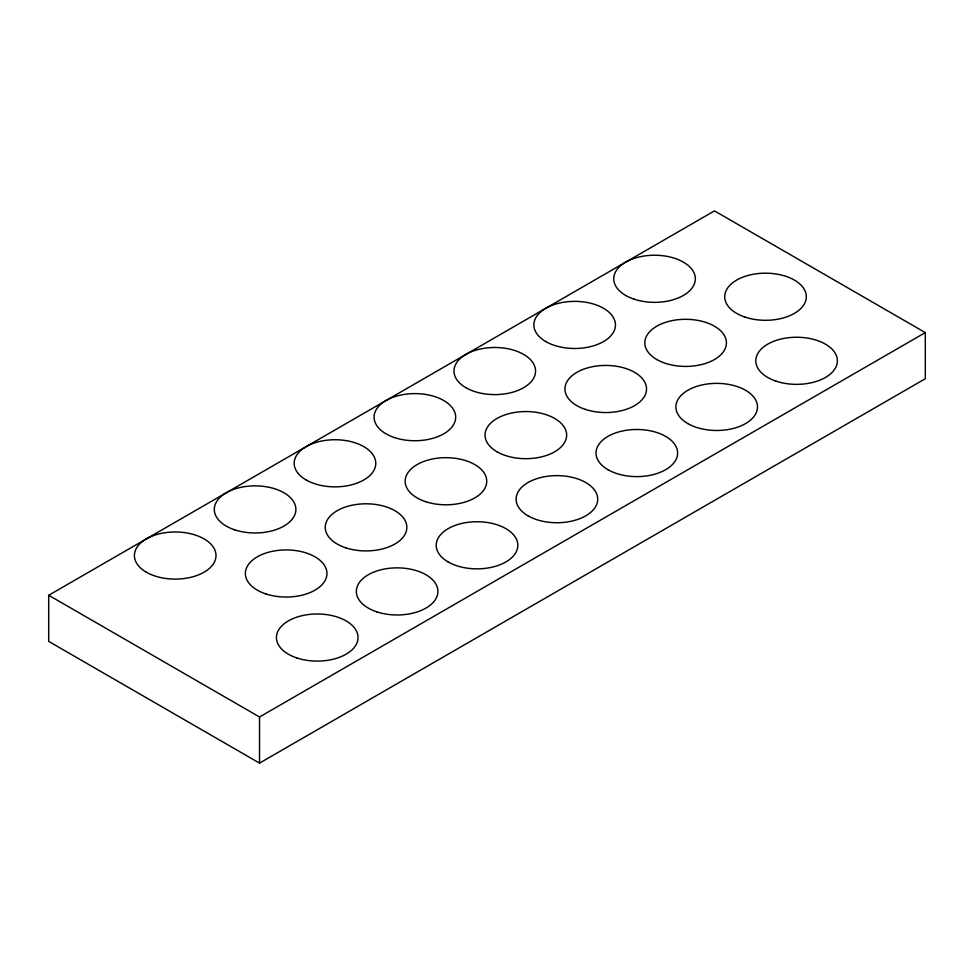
<?xml version="1.0" encoding="UTF-8"?>
<svg xmlns="http://www.w3.org/2000/svg" width="974" height="974" viewBox="0 0 974 974"><rect width="100%" height="100%" fill="white"/><g stroke="black" fill="none" stroke-linecap="round" stroke-linejoin="round"><path stroke-width="1.46" d="M48.7 595.272L714.478 210.883L925.3 332.609L925.3 378.728L259.522 763.117L48.7 641.391L48.7 595.272L259.522 716.986L925.3 332.609M259.522 716.986L259.522 763.117M634.147 299.188A40.798 23.559 0 0 0 695.351 278.795A40.798 23.559 0 0 0 634.147 258.39A40.798 23.559 0 0 0 634.147 299.188M545.805 341.582A40.798 23.559 0 0 0 614.07 331.014A40.798 23.559 0 0 0 564.104 302.171A40.798 23.559 0 0 0 545.805 341.582M465.913 387.701A40.798 23.559 0 0 0 534.178 377.145A40.798 23.559 0 0 0 484.212 348.29A40.798 23.559 0 0 0 465.913 387.701M394.47 437.57A40.798 23.559 0 0 0 455.674 417.176A40.798 23.559 0 0 0 394.47 396.771A40.798 23.559 0 0 0 394.47 437.57M306.128 479.951A40.798 23.559 0 0 0 374.393 469.395A40.798 23.559 0 0 0 324.427 440.54A40.798 23.559 0 0 0 306.128 479.951M234.685 529.819A40.798 23.559 0 0 0 295.889 509.426A40.798 23.559 0 0 0 234.685 489.021A40.798 23.559 0 0 0 234.685 529.819M146.344 572.201A40.798 23.559 0 0 0 214.609 561.645A40.798 23.559 0 0 0 164.643 532.79A40.798 23.559 0 0 0 146.344 572.201M528.054 515.83A40.798 23.559 0 0 0 596.319 505.262A40.798 23.559 0 0 0 546.341 476.42A40.798 23.559 0 0 0 528.054 515.83M448.162 561.949A40.798 23.559 0 0 0 516.427 551.394A40.798 23.559 0 0 0 466.449 522.539A40.798 23.559 0 0 0 448.162 561.949M345.648 547.765A40.798 23.559 0 0 0 406.852 527.36A40.798 23.559 0 0 0 345.648 506.955A40.798 23.559 0 0 0 345.648 547.765M265.756 593.884A40.798 23.559 0 0 0 326.96 573.491A40.798 23.559 0 0 0 265.756 553.086A40.798 23.559 0 0 0 265.756 593.884M656.768 359.516A40.798 23.559 0 0 0 725.033 348.96A40.798 23.559 0 0 0 675.067 320.105A40.798 23.559 0 0 0 656.768 359.516M585.325 409.384A40.798 23.559 0 0 0 646.529 388.979A40.798 23.559 0 0 0 585.325 368.586A40.798 23.559 0 0 0 585.325 409.384M496.983 451.766A40.798 23.559 0 0 0 565.249 441.21A40.798 23.559 0 0 0 515.283 412.355A40.798 23.559 0 0 0 496.983 451.766M425.541 501.634A40.798 23.559 0 0 0 486.744 481.229A40.798 23.559 0 0 0 425.541 460.836A40.798 23.559 0 0 0 425.541 501.634M776.181 381.199A40.798 23.559 0 0 0 837.384 360.794A40.798 23.559 0 0 0 776.181 340.401A40.798 23.559 0 0 0 776.181 381.199M376.719 611.818A40.798 23.559 0 0 0 437.923 591.425A40.798 23.559 0 0 0 376.719 571.02A40.798 23.559 0 0 0 376.719 611.818M296.827 657.949A40.798 23.559 0 0 0 358.03 637.544A40.798 23.559 0 0 0 296.827 617.151A40.798 23.559 0 0 0 296.827 657.949M745.11 317.134A40.798 23.559 0 0 0 806.314 296.729A40.798 23.559 0 0 0 745.11 276.336A40.798 23.559 0 0 0 745.11 317.134M687.839 423.58A40.798 23.559 0 0 0 756.104 413.013A40.798 23.559 0 0 0 706.126 384.17A40.798 23.559 0 0 0 687.839 423.58M607.946 469.699A40.798 23.559 0 0 0 676.212 459.144A40.798 23.559 0 0 0 626.233 430.289A40.798 23.559 0 0 0 607.946 469.699"/></g></svg>
